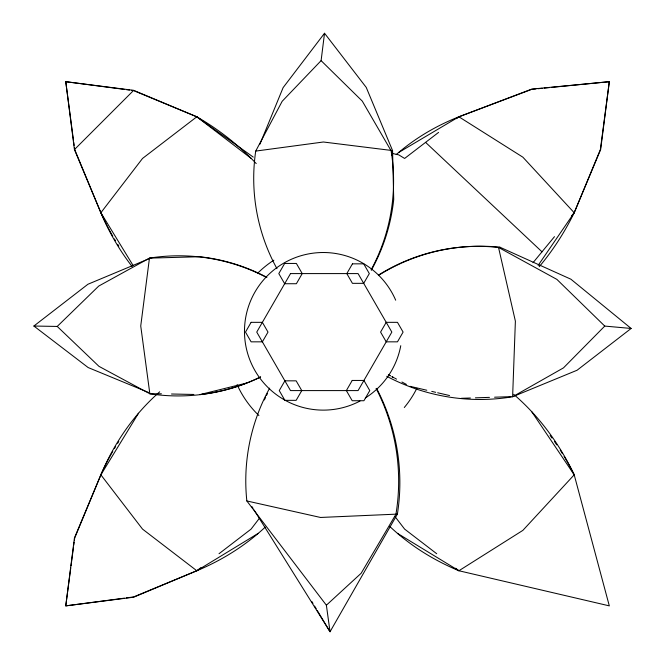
<?xml version="1.0" encoding="UTF-8"?>
<svg xmlns="http://www.w3.org/2000/svg" width="665" height="665" viewBox="0 0 665 665"><rect width="100%" height="100%" fill="white"/><g stroke="black" fill="none" stroke-linecap="round" stroke-linejoin="round"><path stroke-width="1" d="M276.964 268.677A188.02 187.065 24.9 0 1 255.717 151.088L282.168 101.296L321.104 60.64L324.528 33.25L366.249 87.431L392.558 150.581L393.722 199.5A187.447 187.422 -57.2 0 1 371.361 270.198M70.773 567.844L65.76 605.873L133.665 597.203L196.807 570.753L258.269 533.338M71.039 565.79L73.474 547.287M73.749 545.234L74.148 542.15M74.422 540.088L74.696 538.035L100.872 474.827A331.303 262.093 60 0 1 112.776 451.36M391.918 152.518L392.558 150.581L323.381 142.002L255.717 151.088M391.968 155.46L392.633 153.499L398.742 154.87L404.619 158.453L438.584 132.393M259.932 144.189L283.115 87.63L324.528 33.25M376.573 388.385A202.143 201.695 55.3 0 1 397.387 514.103L330.04 631.75L254.08 510.013M138.511 413.239L100.872 474.827L74.43 537.968L65.76 605.873L124.347 598.159M538.118 265.418L574.203 212.733L600.645 149.592L609.315 81.687L531.742 89.102L458.9 116.799L398.551 152.576M259.541 518.093L251.087 529.107L219.018 553.721M533.014 262.717L554.485 236.657M571.567 215.917L574.203 212.733L600.379 149.517L609.315 81.687L551.435 87.398M564.103 456.373A344.852 279.026 -61.6 0 1 574.203 474.827L522.865 530.379L458.9 570.753L397.437 533.338M378.418 275.111A192.376 190.19 78.1 0 1 498.526 247.43L515.383 321.17L512.615 396.756L577.079 370.239L631.127 328.46L604.759 326.083L563.455 367.895L512.615 396.756A202.7 200.639 -84.1 0 1 386.747 376.299M112.809 236.216A331.303 262.093 -60.4 0 1 100.872 212.733L74.43 149.592L133.665 90.349L196.807 116.799L253.249 157.09M150.922 257.929L87.921 284.254L33.873 326.033L57.232 326.44L98.736 286.066L149.459 258.12L199.608 256.732A187.447 186.549 -88.5 0 1 266.773 277.305M317.247 610.478L330.04 631.75L326.382 605.217L361.153 573.263L395.924 514.303A202.7 201.437 -52.3 0 0 376.091 388.443M456.464 118.669L458.9 116.799L530.828 89.709M200.921 567.602L196.807 570.753L133.599 596.937L126.4 597.885M246.565 383.065L199.999 394.586A187.447 186.516 78.4 0 0 260.547 377.072M631.127 328.46L570.886 279.2L499.989 247.239L498.526 247.43L556.896 279.4L604.759 326.083M397.387 514.103L320.513 517.461L246.84 500.953A192.376 191.67 -30 0 1 269.657 388.144M531.792 89.343L535.932 88.927M538.002 88.728L542.133 88.32M544.203 88.113L549.365 87.605M461.377 398.302L470.404 398.003M475.417 397.836L489.448 397.371M494.577 397.204L511.003 396.664M161.412 393.796L149.849 393.788L98.969 366.349L57.232 326.44M171.512 394.004L193.839 394.461M133.665 90.349L65.76 81.687L74.43 149.592M124.347 89.393L65.76 81.687L73.474 140.265M126.4 89.667L129.484 90.074M131.545 90.34L133.599 90.615M410.014 386.323L426.805 390.239M431.743 391.394L435.691 392.317M437.67 392.774L449.523 395.534M389.723 526.406A345.534 262.093 -30.3 0 0 458.9 570.753L609.315 605.873L574.203 474.827L531.676 411.627M148.436 392.408L88.154 367.554L33.873 326.033M134.554 91.014L196.807 116.799L251.171 158.403M388.335 374.861L390.172 375.8M388.476 374.827L390.264 375.775M394.736 378.169L396.531 379.125M401.926 382.009L406.415 384.403M436.697 553.721L404.619 529.107L395.151 516.771M455.616 568.234L458.9 570.753M425.575 142.368L542 251.811M321.104 60.64L362.284 101.113L391.103 150.772A188.02 186.524 43.5 0 1 371.12 269.815M246.84 500.953L326.382 605.217M251.977 506.647L253.024 508.326M133.091 265.493L100.872 212.733L74.696 149.517L74.422 147.464M311.918 601.609L312.982 603.388M314.578 606.048L316.183 608.699M73.749 142.327L74.148 145.411M132.127 266.532A345.534 262.093 -60.5 0 1 100.872 212.733L142.526 158.453L196.807 116.799A263.057 262.093 -30 0 1 256.216 163.573M416.88 388.269A99.526 99.526 0 0 1 404.295 407.512M258.901 415.542A99.526 99.526 0 0 1 237.106 384.636M257.48 273.406A99.526 99.526 0 0 1 273.847 260.181M400.762 345.7A78.811 78.811 0 0 1 365.318 397.978M359.989 401.053A78.811 78.811 0 0 1 252.609 366.191A78.811 78.811 0 0 1 290.272 259.757A78.811 78.811 0 0 1 395.683 300.206M379.391 274.836A191.786 191.645 -74.2 0 1 401.086 263.282M402.009 262.866A191.786 191.645 -74.2 0 1 499.989 247.239M260.605 376.905A188.02 187.971 52.3 0 1 149.849 393.788L140.739 325.975L149.459 258.12A188.02 187.904 -30.4 0 1 266.748 277.571M118.802 246.042A331.303 262.093 -60.4 0 1 117.68 244.288M115.477 240.73A331.303 262.093 -60.4 0 1 114.397 238.935M396.207 154.596A345.534 260.996 38 0 1 458.9 116.799L522.865 157.173L574.203 212.733A358.551 278.652 66.7 0 1 539.215 266.723M265.235 527.112A345.534 262.093 30.3 0 1 196.807 570.753L142.526 529.107L100.872 474.827A345.534 262.085 60.7 0 1 159.708 391.801M114.363 448.642A331.303 262.093 60 0 1 115.444 446.847M117.639 443.297A331.303 262.093 60 0 1 118.761 441.535M513.671 394.312A358.551 279.026 -61.7 0 1 574.203 474.827M550.146 435.517A344.852 279.026 -61.6 0 1 551.992 438.036M554.411 441.427A344.852 279.026 -61.6 0 1 556.771 444.868M560.229 450.122A344.852 279.026 -61.6 0 1 562.457 453.68M264.396 399.948A191.786 191.088 62.6 0 1 265.676 397.188M266.565 395.351A191.786 191.088 62.6 0 1 267.471 393.522M284.662 263.448L278.81 273.589L284.662 283.731L296.374 283.731L302.226 273.589L296.374 263.448L284.662 263.448M251.112 322.334L245.485 332.084L251.112 341.835L262.367 341.835L268.003 332.084L262.367 322.334L251.112 322.334M290.514 273.589L256.74 332.084L290.514 390.588L358.069 390.588L391.843 332.084L358.069 273.589L290.514 273.589M284.886 380.837L279.258 390.588L284.886 400.338L296.149 400.338L301.777 390.588L296.149 380.837L284.886 380.837M352.433 263.839L346.806 273.589L352.433 283.34L363.697 283.34L369.324 273.589L363.697 263.839L352.433 263.839M352.209 380.447L346.357 390.588L352.209 400.729L363.921 400.729L369.773 390.588L363.921 380.447L352.209 380.447M386.215 322.334L380.579 332.084L386.215 341.835L397.471 341.835L403.098 332.084L397.471 322.334L386.215 322.334M393.838 377.687L392.001 376.747L393.838 377.687"/></g></svg>
